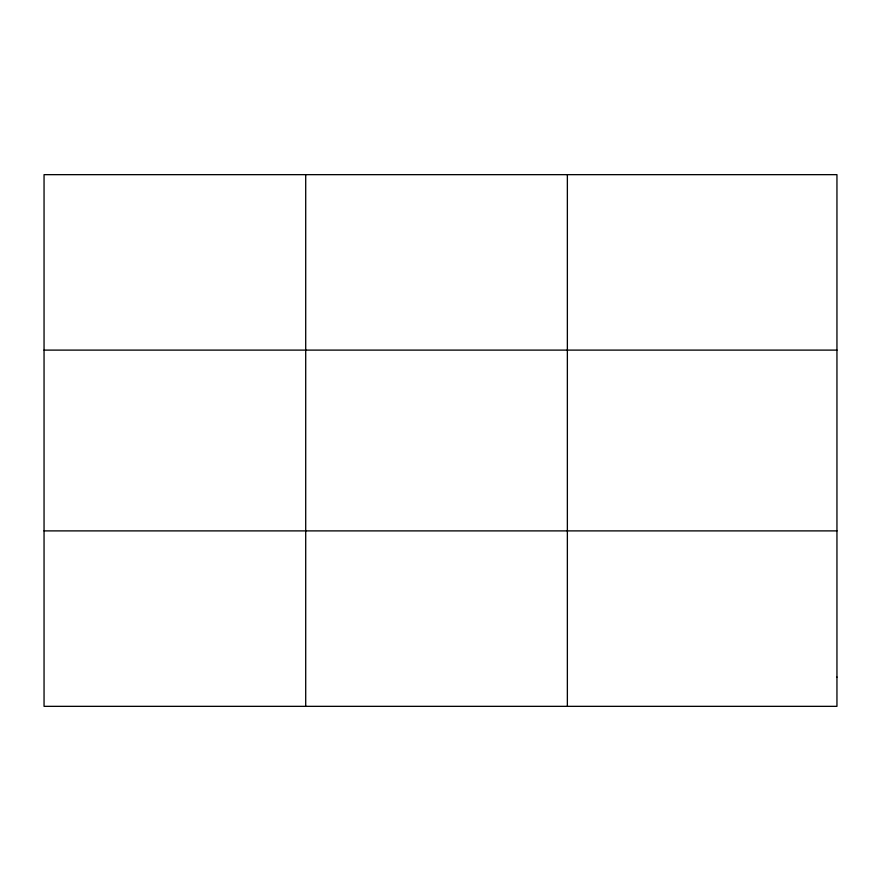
<?xml version="1.0" encoding="UTF-8"?>
<svg xmlns="http://www.w3.org/2000/svg" width="881" height="881" viewBox="0 0 881 881"><rect width="100%" height="100%" fill="white"/><g stroke="black" fill="none" stroke-linecap="round" stroke-linejoin="round"><path stroke-width="1.32" d="M305.707 174.658L305.707 706.342M567.364 174.658L567.364 706.342M44.05 350.109L836.95 350.109M44.05 530.891L836.95 530.891M836.95 677.104L836.95 706.342L44.05 706.342L44.05 174.658L836.95 174.658L836.95 677.104"/></g></svg>
